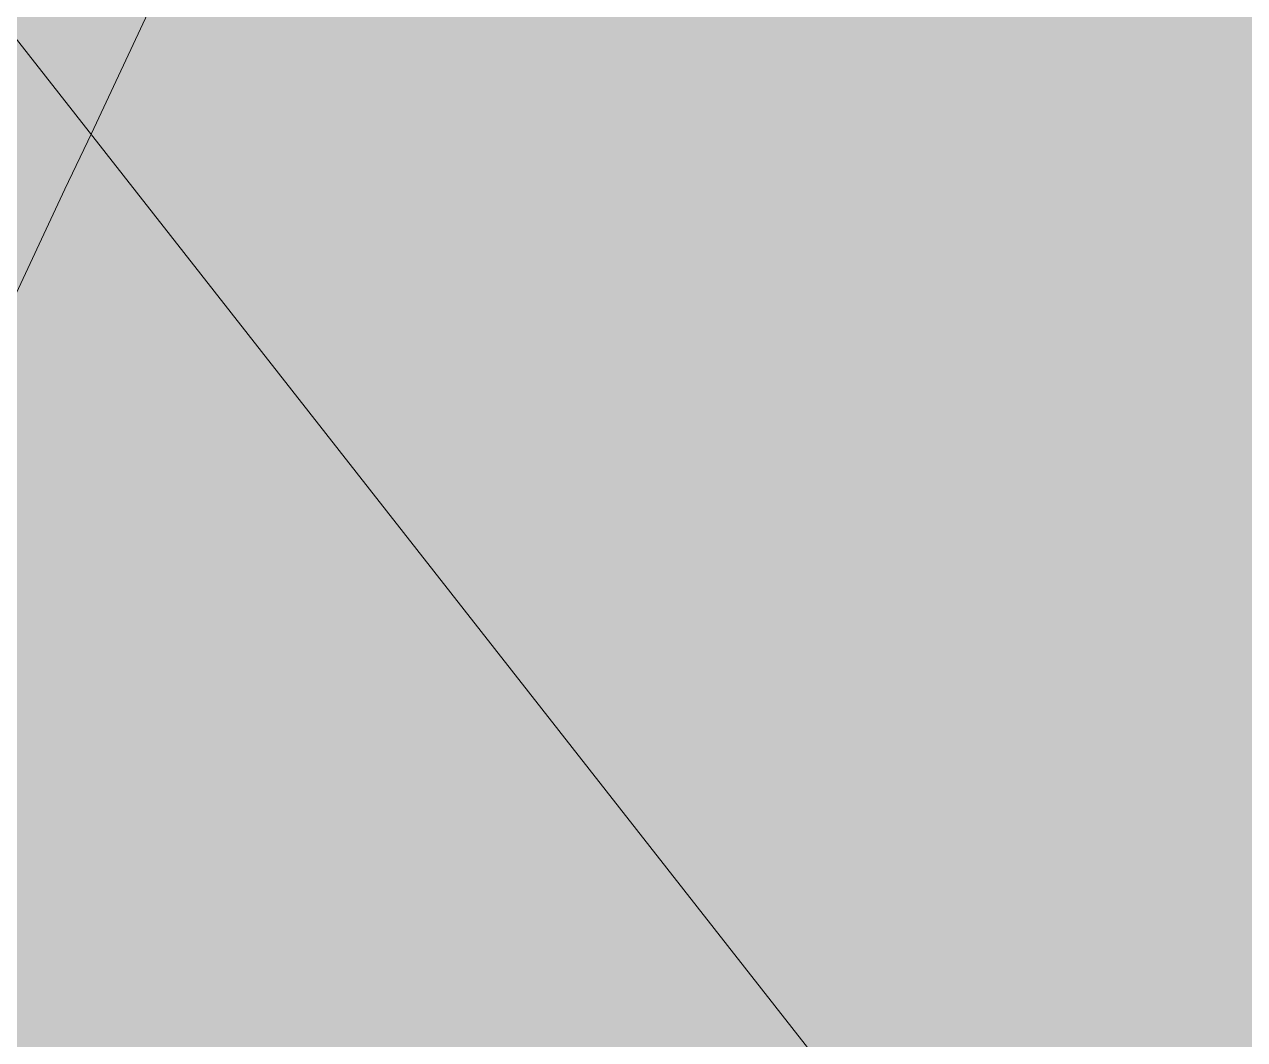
# Model space of a CAD drawing. Header units: metres. Extents: x -6 to 1255, y -2 to 532.
# Drawn here: x 1012.626 to 1017.239, y 301.92 to 305.756 of the extents above; entities that cross this region are included whole.
import ezdxf

# ---------------------------------------------------------------- set-up
doc = ezdxf.new("R2010")
doc.units = ezdxf.units.M
doc.header["$MEASUREMENT"] = 0
for name, color, linetype, lineweight, true_color in [('TPX_BUILDINGS', 7, 'CONTINUOUS', 0, 0x000000), ('TPX_BUILDINGS_HATCH', 7, 'CONTINUOUS', 0, 0xf0f0f0), ('TPX_CADASTRES', 7, 'CONTINUOUS', 0, 0x646464), ('TPX_RELIEF_CONTOUR_LINES', 7, 'CONTINUOUS', 0, 0x969696)]:
    doc.layers.add(name, color=color, linetype=linetype, lineweight=lineweight, true_color=true_color)

msp = doc.modelspace()

# ---------------------------------------------------------------- hatches: boundary and pattern name
at = {"layer": 'TPX_BUILDINGS_HATCH'}
for points in [[(1001.5792, 304.7433), (999.0892, 297.2233), (1002.4992, 296.6133), (1004.7092, 301.4733), (1004.3792, 301.6533), (1004.7492, 302.3833), (1005.5892, 301.9633), (1005.9692, 302.7333), (1007.2492, 302.1533), (1006.8892, 301.3733), (1007.7292, 300.9933), (1007.3992, 300.1933), (1007.1092, 300.3133), (1005.1892, 296.1333), (1008.2992, 295.5733), (1010.6492, 300.5933), (1012.5592, 304.6633), (1012.7792, 305.1333), (1012.8792, 305.3433), (1013.7592, 307.2233), (1014.3592, 308.5033), (1014.6292, 309.0833), (1005.0897, 313.3933), (1004.3197, 311.5433), (1003.4192, 309.4033), (1001.9992, 306.0033), (1001.5792, 304.7433)], [(1010.6492, 300.5933), (1008.2992, 295.5733), (1017.0192, 293.4733), (1018.0482, 295.6138), (1020.6492, 301.0233), (1021.0092, 301.7733), (1021.4802, 302.7578), (1021.8992, 303.6333), (1022.0292, 303.9033), (1022.5292, 304.9433), (1022.7592, 305.4133), (1014.6292, 309.0833), (1014.3592, 308.5033), (1013.7592, 307.2233), (1012.8792, 305.3433), (1012.7792, 305.1333), (1012.5592, 304.6633), (1010.6492, 300.5933)]]:
    msp.add_hatch(color=256, dxfattribs=at).paths.add_polyline_path(points)

# ---------------------------------------------------------------- linework, layer by layer
at = {"layer": 'TPX_BUILDINGS', "elevation": 0.0421}
msp.add_lwpolyline([(1005.1892, 296.1333), (1008.2992, 295.5733), (1010.6492, 300.5933), (1012.5592, 304.6633), (1012.7792, 305.1333), (1012.8792, 305.3433), (1013.7592, 307.2233), (1014.3592, 308.5033), (1014.6292, 309.0833), (1005.0897, 313.3933)], dxfattribs=at)
msp.add_lwpolyline([(1010.6492, 300.5933), (1008.2992, 295.5733), (1017.0192, 293.4733), (1018.0482, 295.6138), (1020.6492, 301.0233), (1021.0092, 301.7733), (1021.4802, 302.7578), (1021.8992, 303.6333), (1022.0292, 303.9033), (1022.5292, 304.9433), (1022.7592, 305.4133), (1014.6292, 309.0833), (1014.3592, 308.5033), (1013.7592, 307.2233), (1012.8792, 305.3433), (1012.7792, 305.1333), (1012.5592, 304.6633)], close=True, dxfattribs=at)
at = {"layer": 'TPX_CADASTRES', "elevation": 0.0241}
for points in [[(1001.5792, 304.7436), (999.0892, 297.2236), (1002.4992, 296.6136), (1004.0292, 296.3436), (1005.1892, 296.1336), (1008.2992, 295.5736), (1010.6492, 300.5936), (1012.5592, 304.6636), (1012.7792, 305.1336), (1012.8792, 305.3436), (1013.7592, 307.2236), (1014.3592, 308.5036), (1014.6292, 309.0836), (1005.0897, 313.3936), (1004.3197, 311.5436), (1003.4192, 309.4036), (1001.9992, 306.0036)], [(1010.6492, 300.5936), (1008.2992, 295.5736), (1017.0192, 293.4736), (1020.6492, 301.0236), (1021.0092, 301.7736), (1021.8992, 303.6336), (1022.0292, 303.9036), (1022.5292, 304.9436), (1022.7592, 305.4136), (1014.6292, 309.0836), (1014.3592, 308.5036), (1013.7592, 307.2236), (1012.8792, 305.3436), (1012.7792, 305.1336), (1012.5592, 304.6636)]]:
    msp.add_lwpolyline(points, close=True, dxfattribs=at)
at = {"layer": 'TPX_RELIEF_CONTOUR_LINES', "elevation": 0.0451}
msp.add_lwpolyline([(1010.3011, 312.7899), (1010.828, 308.7926), (1011.7361, 306.7939), (1016.0963, 301.2413), (1016.0963, 298.4366), (1014.0981, 297.1536), (1010.1016, 297.3003), (1004.107, 296.1225), (1002.1087, 296.4347), (1000.1105, 297.9697), (996.1141, 299.4342), (988.1212, 301.3765), (986.123, 301.4183), (984.1247, 300.7979), (982.1265, 300.923), (980.1283, 302.2977), (978.1301, 302.7966), (974.1336, 302.0701), (968.139, 297.1452), (964.1425, 295.3351), (962.1443, 294.9399), (958.1478, 295.172)], dxfattribs=at)

doc.saveas('drawing.dxf')
